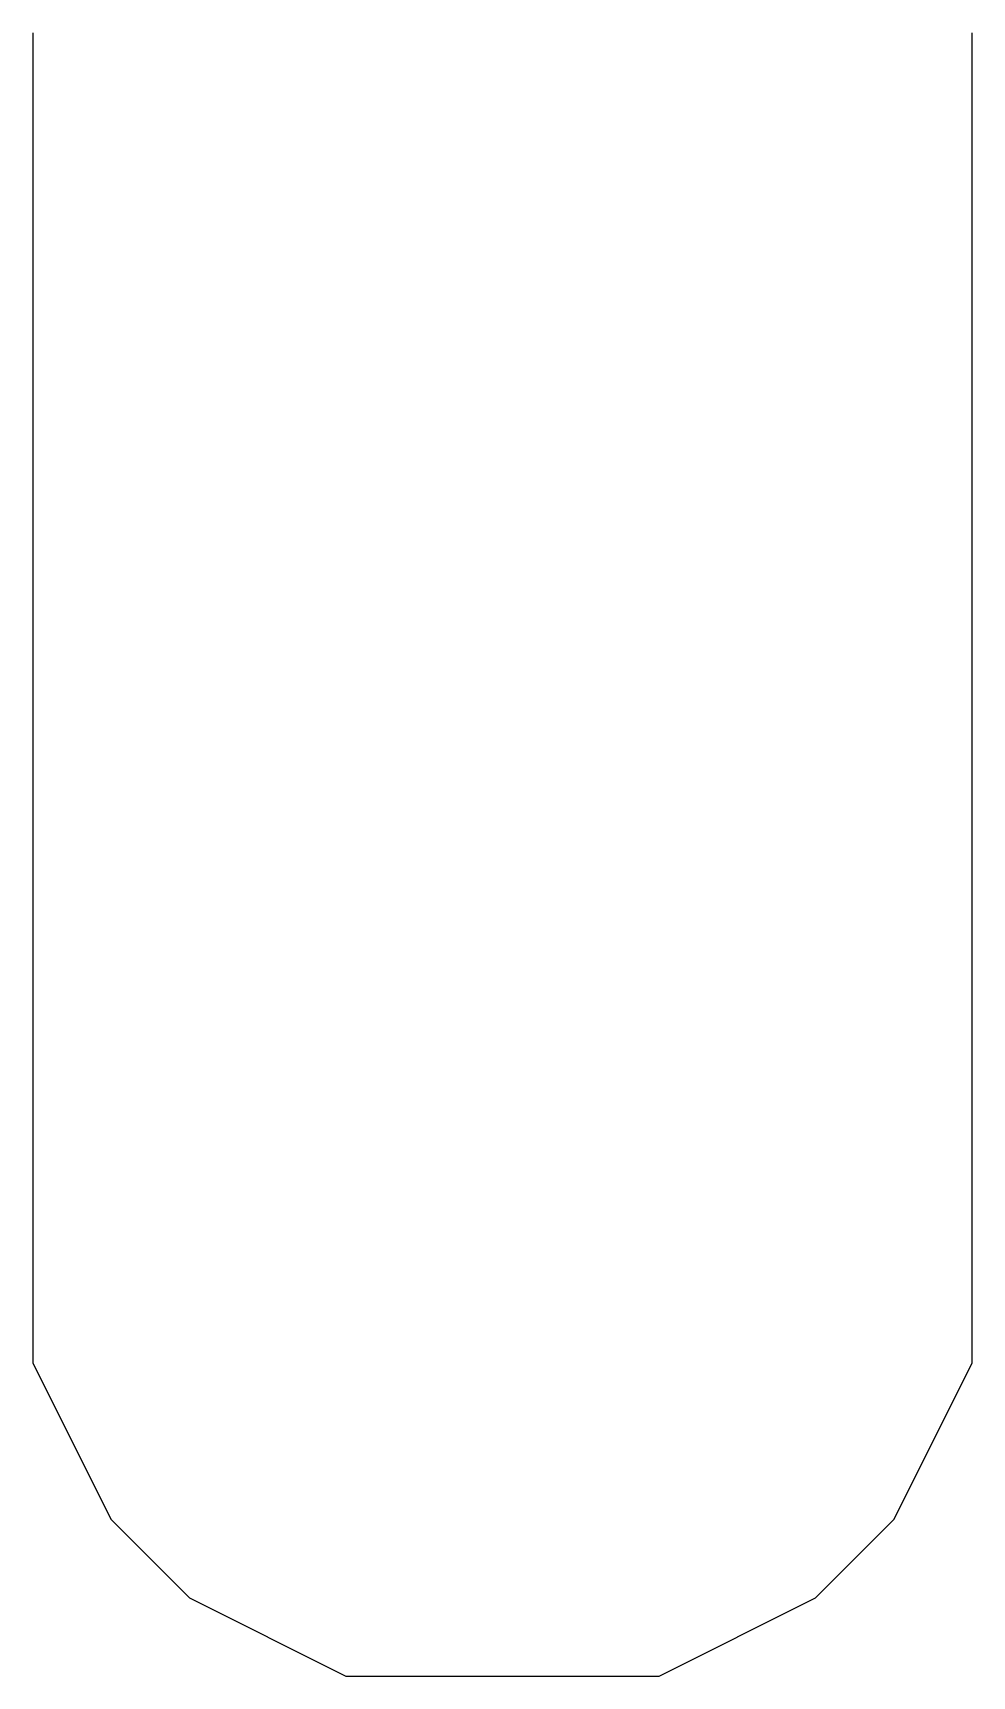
# Model space of a CAD drawing. Header units: millimetres. Extents: x 41 to 197, y -121 to -18.
# Drawn here: x 79.78 to 80.111, y -78.742 to -78.162 of the extents above; entities that cross this region are included whole.
import ezdxf

# ---------------------------------------------------------------- set-up
doc = ezdxf.new("R2010")
doc.units = ezdxf.units.MM
doc.layers.add('F.Silkscreen', color=41, linetype='CONTINUOUS', true_color=0xf2eda1)

msp = doc.modelspace()

# ---------------------------------------------------------------- linework, layer by layer
at = {"layer": 'F.Silkscreen', "linetype": 'CONTINUOUS'}
for p, q in [((79.779762, -78.162079), (79.779762, -78.631602)), ((80.11119, -78.631602), (80.11119, -78.162079)), ((79.779762, -78.631602), (79.807381, -78.68684)), ((80.083571, -78.68684), (80.11119, -78.631602)), ((79.807381, -78.68684), (79.835, -78.71446)), ((80.055952, -78.71446), (80.083571, -78.68684)), ((79.835, -78.71446), (79.890238, -78.742079)), ((80.000714, -78.742079), (80.055952, -78.71446)), ((79.890238, -78.742079), (80.000714, -78.742079))]:
    msp.add_line(p, q, dxfattribs=at)

doc.saveas('drawing.dxf')
